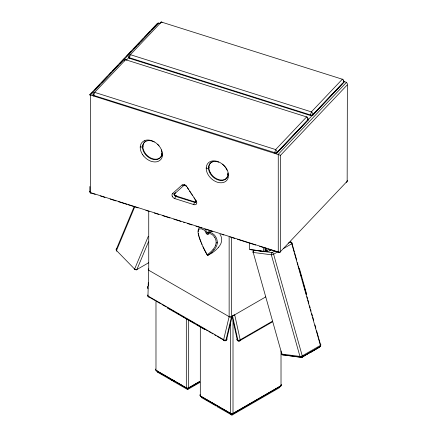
<?xml version="1.0" encoding="UTF-8"?>
<svg xmlns="http://www.w3.org/2000/svg" width="437" height="437" viewBox="0 0 437 437"><rect width="100%" height="100%" fill="white"/><g stroke="black" fill="none" stroke-linecap="round" stroke-linejoin="round"><path stroke-width="0.66" d="M162.455 155.807L162.542 154.316M172.806 380.015L175.232 381.517M202.708 229.146C192.946 226.273 201.413 242.628 202.5 245.911A59.634 34.43 60 0 0 207.083 254.804M198.174 230.823L198.18 231.632M148.214 285.465L148.296 282.739M148.738 211.535L148.738 270.246L147.946 295.969A1.672 0.967 -60 0 0 148.924 296.969L155.381 300.7M205.521 231.894A6.347 3.665 60 0 1 206.133 233.118A1.661 0.961 60 0 0 208.143 234.227A0.836 0.661 36.1 0 1 208.225 233.238A5.55 3.206 60 0 1 208.826 232.697A5.435 3.135 60 0 1 210.044 232.451L211.836 233.058L213.901 234.549A6.631 3.829 60 0 1 215.578 236.619L215.758 236.92A7.314 4.223 60 0 1 216.856 239.405C218.265 243.147 216.594 247.156 213.993 249.926M142.894 146.357L142.888 146.504A1.672 0.972 0.6 0 0 142.708 145.466M161.308 149.946A11.051 7.915 43.5 0 1 153.72 159.516A11.051 7.915 43.5 0 1 142.495 146.81L142.5 146.581A1.672 1 3.4 0 1 140.233 146.892L140.233 146.919A12.684 9.084 43.5 0 1 144.581 140.665M206.237 167.611L206.248 169.141A12.662 9.068 43.5 0 0 210.142 177.449A12.859 9.21 43.5 0 0 216.626 181.95A12.203 8.74 43.5 0 0 218.265 182.469A12.853 9.204 43.5 0 0 224.716 181.961A12.717 9.106 43.5 0 0 228.507 175.248L228.502 174.505A12.848 9.204 43.5 0 0 225.771 167.639M140.228 146.947L140.217 147.624A12.848 9.204 43.5 0 0 142.544 154.512M198.185 230.528L198.354 229.491A6.697 3.867 60 0 1 199.343 227.89A7.019 4.053 60 0 1 199.704 227.672L200.321 227.442M172.205 379.966L171.872 380.43L157.588 372.182L157.254 371.335M216.534 405.563L216.2 406.022L201.916 397.774L201.583 396.927A2.993 1.732 60 0 1 201.555 396.534M124.228 60.934L124.709 59.94L125.621 59.716L306.61 116.914L307.522 117.711L308.003 119.011A4.649 3.332 43.5 0 1 308.058 119.656L308.058 120.23L277.102 152.884A1.639 0.945 0 0 1 274.878 153.245L274.873 152.677A4.725 1.852 -72.5 0 1 274.906 152.016L275.654 149.569L306.61 116.914L306.971 116.788L307.266 117.258M229.141 236.794L229.141 316.667L223.651 339.68A1.672 0.967 -60 0 0 224.634 340.68A1.672 1.109 68.6 0 0 225.973 340.073L226.557 339.844A1.672 0.907 13.4 0 0 226.912 338.883M232.429 316.437A1.677 0.803 7.3 0 1 232.08 316.667L231.49 316.891L225.973 340.073A1.672 0.907 13.4 0 1 223.651 339.68L147.946 295.969A1.672 0.683 1.8 0 1 147.914 295.008A1.672 1.109 68.6 0 0 147.925 295.275M232.074 316.661L226.557 339.844A1.672 1.109 68.6 0 1 225.317 340.505M346.235 182.24A1.672 1.196 43.5 0 0 347.164 181.262L347.366 83.866L346.541 82.347L278.254 154.316L278.254 251.936A1.672 0.655 -72.5 0 0 279.057 252.455A1.672 1.196 43.5 0 0 280.521 251.554L347.164 181.262A1.672 0.967 0 0 0 347.169 180.344M347.164 85.007L280.521 155.299L280.521 251.554A1.672 0.967 0 0 1 278.254 251.936L90.503 192.602A1.672 0.967 0 0 1 89.836 191.291L89.836 186.517M156.501 24.685L157.981 23.035L160.046 23.412M116.515 249.024A1.672 0.967 60 0 1 116.592 248.697L133.924 207.171M134.634 207.094L116.51 250.51A1.672 0.552 -44.3 0 0 116.859 251.035M148.274 236.368L134.618 269.083A1.672 0.552 -44.3 0 0 135.268 269.487M148.46 241.847L136.901 269.531A1.672 0.967 60 0 1 135.923 269.831M215.463 245.741L216.178 242.781A0.836 0.481 0 0 0 217.364 242.781M157.096 370.805L157.205 371.368L172.014 379.682M172.833 380.152L187.539 388.783L199.704 381.911M217.162 405.744L231.555 414.292L232.178 414.336L279.98 386.526L232.26 414.041M319.452 346.94L319.474 347.284L319.518 346.798M319.562 346.945L310.953 352.113L311.139 351.736M218.363 247.402C220.964 244.633 222.635 240.623 221.226 236.881A7.314 4.223 60 0 0 220.128 234.396A6.664 3.846 60 0 0 219.948 234.101M201.495 396.577L201.533 396.96L216.075 405.285M157.058 23.729L89.634 94.845M89.836 95.037L92.655 92.07M94.998 89.596L99.696 84.641M102.04 82.167L107.671 76.229M109.081 74.743L111.424 72.269M112.833 70.783L117.995 65.337M119.875 63.36L124.097 58.902M126.91 55.936L131.138 51.479M133.951 48.507L136.765 45.541M137.704 44.552L139.583 42.569M140.993 41.083L143.336 38.609M144.745 37.123L149.907 31.683M151.786 29.7L156.009 25.248M158.746 23.003L90.503 94.982L90.503 192.602A1.672 0.655 -72.5 0 0 91.306 193.121A1.672 1.196 43.5 0 1 90.077 192.116M126.588 59.935L128.937 57.46M175.166 192.477A1.672 1.164 48.2 0 1 174.937 193.427L174.538 193.848A1.655 1.185 43.5 0 0 174.396 195.235A1.655 1.185 43.5 0 0 175.701 196.399M184.015 185.359L184.419 184.938L174.538 193.848A1.672 1.164 48.2 0 1 172.571 193.498L182.054 185.009A1.672 1.164 48.2 0 0 184.015 185.359A1.661 1.191 43.5 0 1 186.337 186.096A1.672 0.366 -33.2 0 0 186.703 186.479L196.186 200.96A3.321 2.376 43.5 0 1 196.546 203.773M196.382 204.041A3.321 2.376 43.5 0 1 193.859 204.62L174.898 198.627A1.672 0.655 -72.5 0 1 175.701 196.415L176.1 195.989L195.066 201.981A1.672 0.655 -72.5 0 1 195.836 202.156M343.242 80.741A1.639 0.945 0 0 1 343.793 81.976L343.788 82.544L312.826 115.199L312.826 114.625L343.788 81.976A4.649 3.332 43.5 0 0 343.733 81.326L343.253 80.031L342.34 79.228L161.346 22.03L160.434 22.254L159.953 23.248A4.649 3.332 43.5 0 0 159.926 23.456M278.058 151.502L342.291 83.757M320.583 344.585A1.672 0.552 -15.7 0 1 320.408 345.394A1.672 0.967 60 0 1 319.737 346.776L301.568 357.258L301.787 357.482L310.275 352.359L301.858 357.095M319.436 347.295L311.106 352.107M229.272 412.714L231.555 414.292A2.835 1.639 -60 0 0 231.583 414.658L231.938 415.106L279.478 387.663L279.827 386.805A2.835 1.639 -60 0 0 279.855 386.505M310.161 352.664L310.226 352.353M148.618 262.768L136.901 269.531A1.672 1.251 22.7 0 1 134.618 269.083L116.51 250.51A1.672 1.251 22.7 0 1 116.592 248.697M209.951 231.113L206.133 233.118M211.503 231.348L208.225 233.238A0.83 0.481 60 0 1 207.225 232.686A7.03 4.059 60 0 0 206.526 231.299A5.228 3.021 60 0 0 205.527 229.922L204.718 229.125M212.06 252.936L207.69 255.459A59.465 34.332 60 0 1 203.112 246.785M266.051 248.626L266.051 249.942A0.639 0.475 -82.3 0 1 266.078 250.166L265.805 250.865A1.453 1.082 -82.3 0 1 265.467 251.16L264.669 251.619A1.453 1.082 -82.3 0 1 264.281 251.745L263.751 251.51A0.639 0.475 -82.3 0 1 263.658 251.319L263.658 247.38M267.012 251.242L268.373 251.199A2.125 0.699 -15.7 0 0 268.913 251.1L269.367 250.969A1.049 0.344 -15.7 0 0 269.771 250.789L270.929 250.117M274.431 251.226L272.087 252.581L253.979 250.243A1.672 0.967 60 0 0 253.247 251.346M288.491 243.103L290.25 242.093A1.672 1.251 -82.7 0 1 291.861 242.928A1.672 0.552 -15.7 0 1 291.779 243.753L320.408 345.394L302.246 355.882A1.672 0.552 -15.7 0 1 299.962 356.423L281.854 354.09A1.672 0.552 -15.7 0 1 281.652 353.462M277.719 251.87L273.617 254.241A1.672 0.552 -15.7 0 1 271.328 254.782L253.225 252.449A1.672 0.552 -15.7 0 1 253.203 251.685M283.575 248.489L291.779 243.753A1.672 0.967 60 0 0 290.25 242.093M148.29 269.809A1.677 0.803 7.3 0 0 148.749 270.252L229.135 316.661A1.672 0.967 0 0 0 231.506 316.667L265.74 296.898M272.633 321.102L240.181 339.839A1.666 0.737 -12.4 0 1 237.875 340.221L237.302 340.057A1.666 0.737 -12.4 0 1 237.034 339.199M272.355 321.911L239.312 340.986L238.739 340.816A1.672 0.967 60 0 1 238.411 340.663M199.802 381.359L188.68 387.783A1.672 0.967 60 0 1 187.495 388.466L155.982 370.27A1.672 0.967 0 0 1 155.791 369.041M188.555 388.094L199.704 381.654M199.933 382.402L187.61 389.514L187.255 389.067A2.835 1.639 -60 0 1 187.227 388.701L185.512 387.455M208.143 234.221A4.572 2.638 60 0 1 208.651 233.762C211.202 233.008 213.513 235.559 214.753 237.51M283.695 354.975L301.743 357.488L301.508 357.198L301.825 357.116M311.084 351.769L310.816 351.943M157.588 372.182L157.233 371.734A2.835 1.639 -60 0 1 157.205 371.368L164.634 375.399M171.834 380.447L171.517 379.982A2.835 1.639 -60 0 1 171.49 379.616L168.065 377.377M172.943 380.195L172.943 380.452A2.835 1.639 -60 0 0 172.97 380.818L173.15 381.255L187.61 389.514L187.943 389.056A2.993 1.732 60 0 0 187.97 388.69L187.227 388.444M201.883 397.79L201.561 397.326A2.835 1.639 -60 0 1 201.533 396.96L201.43 396.61M216.2 406.022L215.845 405.574A2.835 1.639 -60 0 1 215.818 405.208L216.107 405.028M232.298 414.025L232.298 414.281A2.993 1.732 60 0 1 232.271 414.647L231.938 415.106L217.479 406.847L217.298 406.41A2.835 1.639 -60 0 1 217.276 406.049L217.227 405.76M232.222 414.058L231.626 414.068M301.557 357.275L301.574 357.275A1.672 0.967 60 0 0 302.246 355.882L273.617 254.241A1.672 0.967 60 0 0 272.087 252.581A1.672 1.251 -82.7 0 0 271.328 254.782L299.962 356.423A1.672 1.251 -82.7 0 0 301.568 357.258L283.466 354.926A1.672 1.251 -82.7 0 1 281.854 354.09L253.225 252.449A1.672 1.251 -82.7 0 1 253.979 250.243M265.15 251.029L266.341 251.182A9.417 3.097 -15.7 0 0 267.012 251.242M250.139 249.647L264.669 251.619A0.836 0.481 60 0 0 265.046 251.204L265.843 250.74A1.453 0.836 0 0 0 266.144 250.494L266.182 250.051A0.639 0.366 0 0 0 266.051 249.942M89.951 94.834L280.456 155.255M346.525 82.342L343.247 81.309A1.639 0.945 0 0 1 343.793 82.549M312.826 114.625A4.649 3.332 43.5 0 0 312.772 113.981L312.291 112.68L311.379 111.883L130.39 54.685L129.478 54.909L128.997 55.903A4.649 3.332 43.5 0 0 128.942 56.515L128.942 57.089A1.639 0.945 0 0 0 129.614 58.361L310.603 115.565A1.639 0.945 0 0 0 312.837 115.204M175.701 196.415L194.662 202.407A1.655 1.185 43.5 0 0 195.967 202.052A1.655 1.185 43.5 0 0 195.814 200.578M91.956 193.329L95.206 194.356M100.401 195.995L104.951 197.431M110.146 199.075L115.991 200.922M118.591 201.747L127.036 204.412M128.336 204.822L138.081 207.903M145.876 210.366L149.126 211.393M154.321 213.037L158.871 214.474M162.766 215.703L169.917 217.965M173.811 219.194L180.956 221.455M183.556 222.275L184.856 222.684M187.457 223.509L192.001 224.946M195.902 226.175L201.747 228.021M205.647 229.256L212.792 231.512M221.887 234.385L223.837 235.002M230.332 237.056L234.882 238.493M237.477 239.312L255.667 245.064M259.567 246.293L266.712 248.555M268.012 248.964L278.407 252.247M279.478 387.663L279.811 387.204A2.993 1.732 60 0 0 279.833 386.838L279.833 386.576M156.555 301.377L160.663 303.748M161.837 304.425L165.945 306.796M167.12 307.473L171.228 309.844M172.402 310.521L174.161 311.537M175.335 312.22L176.51 312.897M177.679 313.575L178.853 314.252M180.618 315.268L181.792 315.946M182.961 316.623L184.135 317.3M185.9 318.316L187.074 318.994M188.243 319.671L194.7 323.402M196.464 324.418L199.982 326.45M201.157 327.127L205.264 329.498M206.439 330.175L207.613 330.853M208.788 331.53L210.547 332.546M211.721 333.223L212.895 333.901M214.654 334.922L215.829 335.6M217.003 336.277L224.634 340.68M167.081 307.795L204.937 329.651M165.776 376.06L166.918 376.716M176.373 382.173L182.087 385.472M202.107 397.031L204.964 398.681M206.106 399.342L207.821 400.33M208.962 400.991L210.104 401.652M211.246 402.308L215.25 404.618M217.271 405.787L218.418 406.448M219.56 407.109L220.701 407.77M221.843 408.426L228.13 412.058M217.653 406.863L217.32 406.017A2.993 1.732 60 0 1 217.298 405.716M173.325 381.272L172.992 380.425M187.44 187.768L188.533 189.44M189.625 191.111L191.084 193.334M191.816 194.449L192.542 195.563M194.001 197.792L195.093 199.463M172.336 196.426L172.293 196.339A3.321 2.376 43.5 0 0 174.898 198.627M172.194 196.109L172.287 196.317A3.321 2.376 43.5 0 1 172.593 193.553M200.632 240.973L200.998 241.901M200.293 240.071L199.687 238.362M126.271 60.066L125.976 59.596L125.621 59.716L94.66 92.371L93.911 94.818A4.725 1.852 -72.5 0 0 93.884 95.479L93.884 96.053A1.639 0.945 0 0 1 93.207 94.769L93.212 94.201A4.649 3.332 43.5 0 1 93.267 93.589L93.747 92.595L94.66 92.371L275.654 149.569L276.566 150.366L277.047 151.666A4.649 3.332 43.5 0 1 277.102 152.311L277.102 152.884M199.185 236.778L199.425 237.553M299.449 268.64L306.605 294.052M292.042 243.584L294.445 252.111M294.817 253.422L296.663 259.977M297.4 262.599L297.952 264.571M298.324 265.882L299.247 269.159M299.984 271.781L300.541 273.748M300.907 275.059L301.464 277.025M302.202 279.653L302.759 281.619M303.125 282.93L304.048 286.208M304.791 288.83L305.343 290.796M305.714 292.113L306.452 294.735M307.003 296.701L307.561 298.668M307.927 299.979L308.85 303.256M309.593 305.884L310.144 307.85M310.516 309.161L311.068 311.128M311.81 313.75L312.362 315.716M312.734 317.027L313.657 320.31M314.946 324.899L315.869 328.176M316.612 330.798L318.458 337.359M318.824 338.67L320.305 343.914M198.786 235.308L198.972 236.029M343.029 79.736L342.766 79.152L342.34 79.228L311.379 111.883L310.631 114.33A4.725 1.852 -72.5 0 0 310.603 114.991L310.603 115.565M162.04 22.538L161.772 21.954L161.346 22.03L130.39 54.685L129.642 57.132A4.725 1.852 -72.5 0 0 129.609 57.793L129.609 58.367M232.522 315.82L237.875 340.226A1.666 1.164 -73.5 0 0 239.318 340.991A1.672 0.967 60 0 0 240.181 339.839L234.696 314.826A1.666 0.705 -10.7 0 1 233.292 315.23M232.238 316.967L237.302 340.057A1.666 1.164 -73.5 0 0 238.739 340.822M198.622 234.62L198.365 233.336M227.868 173.757L227.874 173.959A1.672 0.961 -0.6 0 0 228.54 175.259M281.018 350.938L281.018 385.658A1.672 0.967 60 0 1 280.051 386.445M265.843 248.118L265.843 250.74A0.836 0.481 60 0 1 265.467 251.16M265.046 247.921L265.046 251.204A1.453 0.836 0 0 1 264.614 251.373L263.855 251.395A0.639 0.366 0 0 1 263.658 251.319L249.347 249.38L249.347 243.245M233.008 320.785L233.008 413.375A1.672 0.967 60 0 1 231.823 414.058A1.672 0.967 -60 0 1 230.643 413.375L200.31 395.867A1.672 0.967 0 0 1 200.119 394.633M231.506 237.477L231.506 316.667M230.643 322.145L230.643 413.375A1.672 0.967 0 0 0 233.008 413.375L281.018 385.658A1.672 0.967 0 0 0 281.209 384.429M200.31 326.423L200.31 395.867A1.672 0.967 -60 0 0 201.386 396.605M188.68 320.381L188.68 387.783A1.672 0.967 0 0 1 186.315 387.783L186.315 318.338M155.982 300.831L155.982 370.27A1.672 0.967 -60 0 0 157.058 371.013M218.391 247.44A86.936 50.195 60 0 1 212.038 252.897M208.651 233.762A0.836 0.683 60 0 1 208.826 232.697M202.047 244.43A59.465 34.332 60 0 1 201.375 242.863M214.021 249.964A86.936 50.195 60 0 1 207.668 255.421M213.103 249.429A84.876 49.004 60 0 1 207.067 254.782M214.84 237.477A7.702 4.446 60 0 1 216.113 242.737M215.49 245.774A40.914 23.62 60 0 1 213.065 249.374M202.713 229.223A5.932 3.425 60 0 1 205.592 231.828M147.821 287.022A1.672 0.967 60 0 1 147.843 286.525A1.666 1.196 11.8 0 0 147.815 288.229A1.666 0.705 -49.3 0 0 147.919 288.781M232.337 315.727A1.677 0.803 7.3 0 1 232.506 315.956M231.495 316.891A1.677 0.803 7.3 0 1 229.135 316.661M148.826 296.909A1.672 1.109 68.6 0 1 148.116 296.007M225.661 340.183A1.672 0.967 -60 0 1 225.323 340.407M148.367 269.329A1.677 0.803 7.3 0 1 148.684 269.121M148.738 270.246A1.672 0.967 0 0 1 148.64 268.946M89.896 191.685A1.672 1.196 43.5 0 1 89.836 191.291M142.495 146.81A11.051 7.915 43.5 0 1 154.245 141.954M157.741 144.483A11.051 7.915 43.5 0 1 158.527 145.303M162.537 154.818A1.672 0.983 1.9 0 1 161.876 153.469M161.816 155.37A11.051 7.915 43.5 0 1 147.406 155.692A11.051 7.915 43.5 0 1 145.947 141.02M227.803 172.921A11.051 7.915 43.5 0 1 218.773 180.17A11.051 7.915 43.5 0 1 208.482 167.923A11.051 7.915 43.5 0 1 218.746 162.149M222.357 164.154A11.051 7.915 43.5 0 1 227.076 170.206M208.487 168.196A1.672 0.945 -1.9 0 1 206.22 168.622M227.699 176.493A11.051 7.915 43.5 0 1 212.688 175.86A11.051 7.915 43.5 0 1 213.021 161.4M208.706 166.721A1.672 0.945 -1.9 0 1 208.886 167.775M196.186 200.96A1.672 0.366 -33.2 0 1 195.825 200.578M174.947 193.438A1.655 1.185 43.5 0 0 174.795 194.809A1.655 1.185 43.5 0 0 176.1 195.978A1.672 0.655 -72.5 0 1 176.903 196.388M195.989 201.954A1.655 1.185 43.5 0 1 195.066 201.97L194.662 202.407A1.672 0.655 -72.5 0 0 193.859 204.62M159.123 146.002A12.684 9.084 43.5 0 1 158.194 161.357A12.859 9.21 43.5 0 1 151.579 161.417A12.203 8.74 43.5 0 1 149.946 160.821A12.853 9.204 43.5 0 1 143.636 155.993M143.626 155.998A12.203 8.74 43.5 0 1 142.538 154.512M144.576 140.594A12.853 9.204 43.5 0 1 151.186 140.523A12.203 8.74 43.5 0 1 152.824 141.118A12.859 9.21 43.5 0 1 159.134 145.947M206.259 167.617A12.684 9.084 43.5 0 1 210.022 161.679A12.859 9.21 43.5 0 1 216.479 161.187A12.203 8.74 43.5 0 1 218.118 161.69A12.853 9.204 43.5 0 1 224.607 166.202A12.203 8.74 43.5 0 1 225.776 167.639M210.634 173.391A12.662 9.068 43.5 0 1 210.306 172.877M182.065 185.02A3.316 2.376 43.5 0 1 186.692 186.484M175.281 195.53A3.321 2.376 43.5 0 1 174.975 195.213M312.837 114.631A1.639 0.945 0 0 1 310.603 114.986L129.609 57.793A1.639 0.945 0 0 1 128.931 56.515M307.867 119.175A1.639 0.945 0 0 1 308.069 120.23M93.207 94.195A1.639 0.945 0 0 0 93.889 95.474L274.873 152.677A1.639 0.945 0 0 0 277.107 152.316L308.058 119.656A1.639 0.945 0 0 0 307.867 118.607M187.495 388.466A1.672 0.967 -60 0 1 186.315 387.783M280.822 385.15A1.672 0.967 -60 0 1 280.751 385.308M283.466 354.926A1.672 0.967 60 0 1 282.346 354.123M320.545 344.859A1.672 1.251 -82.7 0 1 319.737 346.776M270.432 249.631A11.63 6.713 60 0 1 269.771 250.789M268.034 249.44A9.953 5.747 60 0 1 266.335 251.171"/></g></svg>
